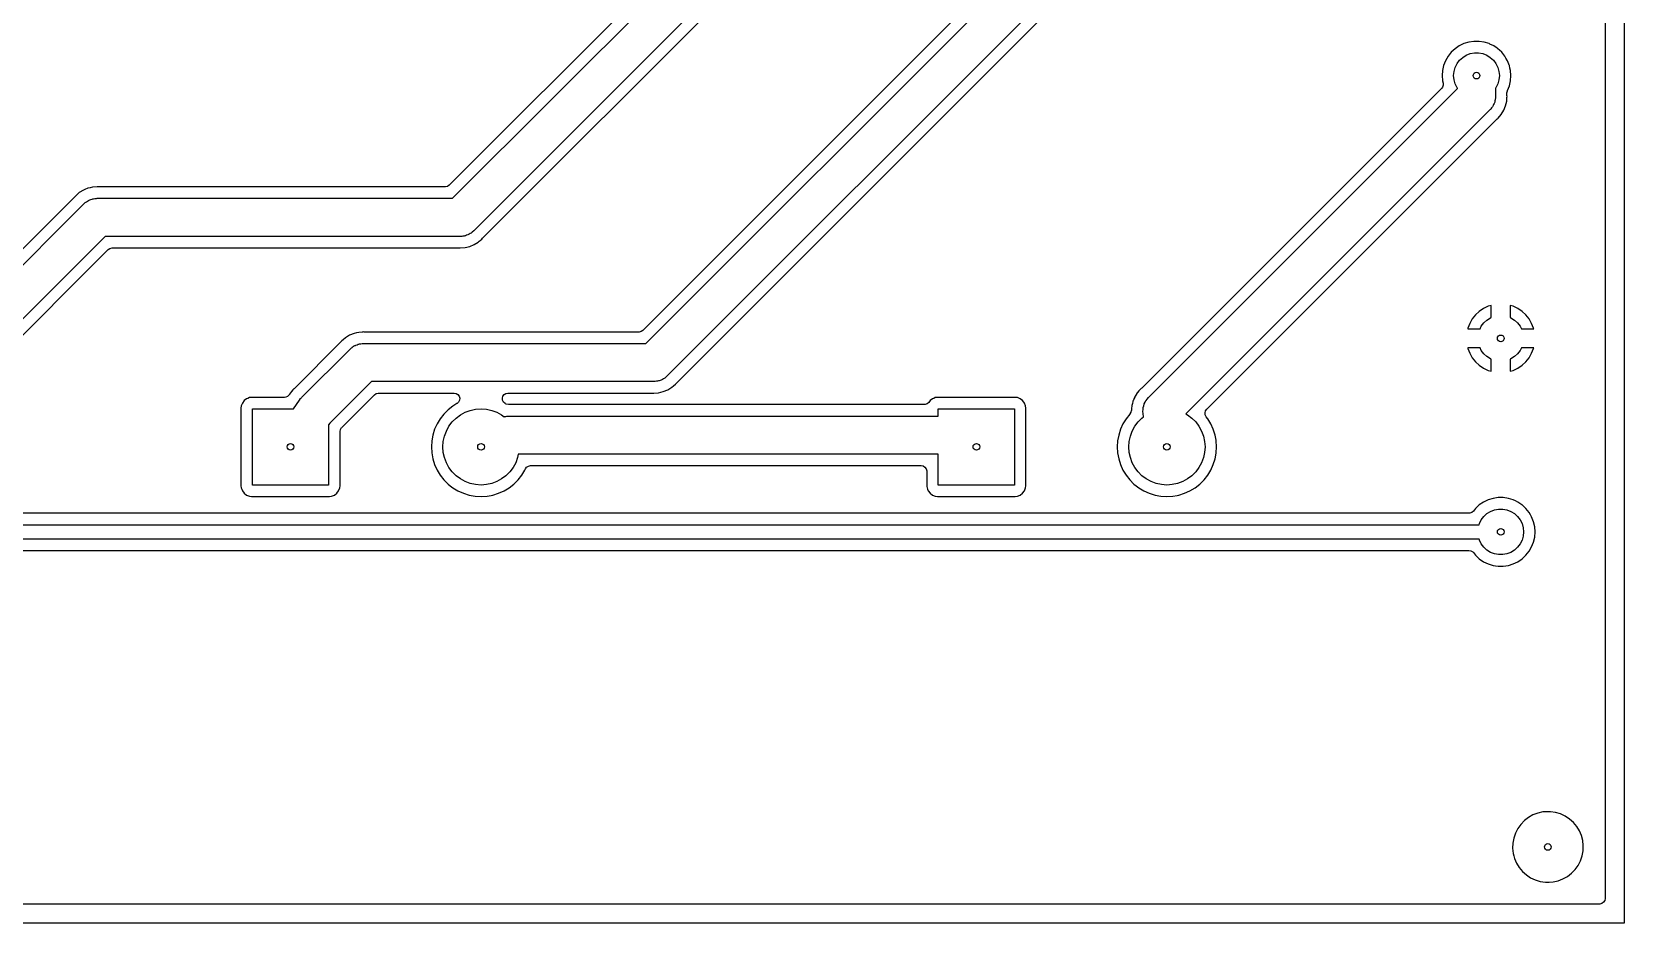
# Model space of a CAD drawing. Extents: x 0.79 to 9.84, y -6.5 to -0.79.
# Drawn here: x 6.552 to 9.843, y -6.496 to -4.654 of the extents above; entities that cross this region are included whole.
import ezdxf

# ---------------------------------------------------------------- set-up
doc = ezdxf.new("R2010")
doc.units = 0
doc.header["$MEASUREMENT"] = 0
doc.layers.add('BLACK', color=7, linetype='CONTINUOUS')

msp = doc.modelspace()

# ---------------------------------------------------------------- linework, layer by layer
at = {"layer": 'BLACK', "linetype": 'CONTINUOUS'}
for p, q in [((9.8425, -0.7874), (9.8425, -6.4961)), ((9.8031, -0.8385), (9.8031, -6.4449)), ((8.1446, -4.2411), (7.4147, -4.9709)), ((8.8446, -4.2411), (7.8147, -5.2709)), ((7.4211, -4.998), (8.1596, -4.2596)), ((7.8211, -5.298), (8.8596, -4.2596)), ((8.2152, -4.3152), (7.4652, -5.0652)), ((7.484, -5.0799), (8.2337, -4.3302)), ((8.9152, -4.3152), (7.8652, -5.3652)), ((7.884, -5.3799), (8.9337, -4.3302)), ((9.4787, -4.7044), (9.4734, -4.7136)), ((9.4853, -4.6961), (9.4787, -4.7044)), ((9.4931, -4.6889), (9.4853, -4.6961)), ((9.5019, -4.6829), (9.4931, -4.6889)), ((9.4931, -4.6889), (9.4931, -4.6889)), ((9.5114, -4.6783), (9.5019, -4.6829)), ((9.5019, -4.6829), (9.5019, -4.6829)), ((9.5089, -4.7068), (9.5163, -4.7022)), ((9.5216, -4.6752), (9.5114, -4.6783)), ((9.5114, -4.6783), (9.5114, -4.6783)), ((9.5163, -4.7022), (9.5245, -4.699)), ((9.5321, -4.6736), (9.5216, -4.6752)), ((9.5216, -4.6752), (9.5216, -4.6752)), ((9.5245, -4.699), (9.533, -4.6974)), ((9.5427, -4.6736), (9.5321, -4.6736)), ((9.5321, -4.6736), (9.5321, -4.6736)), ((9.533, -4.6974), (9.5418, -4.6974)), ((9.5418, -4.6974), (9.5503, -4.699)), ((9.5532, -4.6752), (9.5427, -4.6736)), ((9.5427, -4.6736), (9.5427, -4.6736)), ((9.5503, -4.699), (9.5585, -4.7022)), ((9.5634, -4.6783), (9.5532, -4.6752)), ((9.5532, -4.6752), (9.5532, -4.6752)), ((9.5585, -4.7022), (9.5659, -4.7068)), ((9.5651, -4.6792), (9.5634, -4.6783)), ((9.5634, -4.6783), (9.5634, -4.6783)), ((9.5634, -4.6783), (9.5634, -4.6783)), ((9.5634, -4.6783), (9.5634, -4.6783)), ((9.5729, -4.6829), (9.5651, -4.6792)), ((9.5802, -4.6879), (9.5729, -4.6829)), ((9.5817, -4.6889), (9.5802, -4.6879)), ((9.5851, -4.692), (9.5817, -4.6889)), ((9.5895, -4.6961), (9.5851, -4.692)), ((9.5961, -4.7044), (9.5895, -4.6961)), ((9.5983, -4.7081), (9.5961, -4.7044)), ((9.5961, -4.7044), (9.5961, -4.7044)), ((9.5961, -4.7044), (9.5961, -4.7044)), ((9.4671, -4.7339), (9.4663, -4.7445)), ((9.4695, -4.7235), (9.4671, -4.7339)), ((9.4734, -4.7136), (9.4695, -4.7235)), ((9.4734, -4.7136), (9.4734, -4.7136)), ((9.4902, -4.7445), (9.491, -4.7358)), ((9.491, -4.7358), (9.4933, -4.7274)), ((9.4933, -4.7274), (9.4972, -4.7196)), ((9.4972, -4.7196), (9.5025, -4.7127)), ((9.5025, -4.7127), (9.5089, -4.7068)), ((9.5659, -4.7068), (9.5723, -4.7127)), ((9.5723, -4.7127), (9.5776, -4.7196)), ((9.5776, -4.7196), (9.5815, -4.7274)), ((9.5815, -4.7274), (9.5838, -4.7358)), ((9.5838, -4.7358), (9.5846, -4.7445)), ((9.6014, -4.7136), (9.5983, -4.7081)), ((9.6042, -4.7206), (9.6014, -4.7136)), ((9.6014, -4.7136), (9.6014, -4.7136)), ((9.605, -4.7226), (9.6042, -4.7206)), ((9.6053, -4.7235), (9.605, -4.7226)), ((9.6065, -4.7287), (9.6053, -4.7235)), ((9.6077, -4.7339), (9.6065, -4.7287)), ((9.6085, -4.7445), (9.6077, -4.7339)), ((9.465, -4.7707), (8.8455, -5.3902)), ((8.8596, -5.4096), (9.498, -4.7711)), ((9.4669, -4.7681), (9.465, -4.7707)), ((9.4663, -4.7445), (9.4671, -4.7551)), ((9.4683, -4.7641), (9.4669, -4.7681)), ((9.4671, -4.7551), (9.4682, -4.7597)), ((9.4682, -4.7597), (9.4683, -4.7641)), ((9.491, -4.7532), (9.4902, -4.7445)), ((9.4933, -4.7616), (9.491, -4.7532)), ((9.4972, -4.7694), (9.4933, -4.7616)), ((9.498, -4.7704), (9.4972, -4.7694)), ((9.498, -4.7711), (9.498, -4.7704)), ((9.5776, -4.7694), (9.5768, -4.7704)), ((9.5768, -4.7704), (9.5768, -4.7874)), ((9.5815, -4.7616), (9.5776, -4.7694)), ((9.5838, -4.7532), (9.5815, -4.7616)), ((9.5846, -4.7445), (9.5838, -4.7532)), ((9.6014, -4.7753), (9.6053, -4.7654)), ((9.6053, -4.7654), (9.6077, -4.7551)), ((9.6077, -4.7551), (9.6085, -4.7445)), ((9.574, -4.802), (9.5728, -4.8042)), ((9.5744, -4.8006), (9.574, -4.802)), ((9.575, -4.7992), (9.5744, -4.8006)), ((9.5755, -4.7967), (9.575, -4.7992)), ((9.5762, -4.7943), (9.5755, -4.7967)), ((9.5763, -4.7929), (9.5762, -4.7943)), ((9.5766, -4.7914), (9.5763, -4.7929)), ((9.5768, -4.7874), (9.5766, -4.7914)), ((9.5975, -4.8069), (9.5998, -4.7973)), ((9.5998, -4.7973), (9.5999, -4.7966)), ((9.5999, -4.7966), (9.6004, -4.7899)), ((9.6004, -4.7802), (9.6012, -4.7759)), ((9.6004, -4.7845), (9.6004, -4.7802)), ((9.6004, -4.7854), (9.6004, -4.7845)), ((9.6006, -4.7874), (9.6004, -4.7854)), ((9.6004, -4.7899), (9.6006, -4.7874)), ((9.6004, -4.7899), (9.6004, -4.7899)), ((9.6006, -4.7874), (9.6006, -4.7874)), ((9.6012, -4.7759), (9.6013, -4.7757)), ((9.6013, -4.7757), (9.6014, -4.7753)), ((9.6014, -4.7753), (9.6014, -4.7753)), ((9.5652, -4.8152), (8.9368, -5.4437)), ((9.1462, -5.2677), (9.5799, -4.834)), ((9.5662, -4.8141), (9.5652, -4.8152)), ((9.5673, -4.813), (9.5662, -4.8141)), ((9.5687, -4.811), (9.5673, -4.813)), ((9.5703, -4.8091), (9.5687, -4.811)), ((9.571, -4.8077), (9.5703, -4.8091)), ((9.5718, -4.8065), (9.571, -4.8077)), ((9.5728, -4.8042), (9.5718, -4.8065)), ((9.5799, -4.834), (9.5806, -4.8334)), ((9.5806, -4.8334), (9.5821, -4.8321)), ((9.5821, -4.8321), (9.5885, -4.8246)), ((9.5821, -4.8321), (9.5821, -4.8321)), ((9.5885, -4.8246), (9.5937, -4.8161)), ((9.5937, -4.8161), (9.5975, -4.8069)), ((6.6408, -4.9949), (6.2949, -5.3408)), ((6.6414, -4.9942), (6.6408, -4.9949)), ((6.6427, -4.9927), (6.6414, -4.9942)), ((6.6465, -4.9895), (6.6427, -4.9927)), ((6.6427, -4.9927), (6.6427, -4.9927)), ((6.6427, -4.9927), (6.6427, -4.9927)), ((6.6502, -4.9863), (6.6465, -4.9895)), ((6.6587, -4.9811), (6.6502, -4.9863)), ((6.6502, -4.9863), (6.6502, -4.9863)), ((6.66, -4.9805), (6.6587, -4.9811)), ((6.6614, -4.98), (6.66, -4.9805)), ((6.6679, -4.9773), (6.6614, -4.98)), ((6.6614, -4.98), (6.6614, -4.98)), ((6.6725, -4.9762), (6.6679, -4.9773)), ((6.6706, -5.0019), (6.6719, -5.0012)), ((6.6719, -5.0012), (6.6743, -5.0005)), ((6.6775, -4.975), (6.6725, -4.9762)), ((6.6743, -5.0005), (6.6766, -4.9996)), ((6.6766, -4.9996), (6.678, -4.9993)), ((6.6874, -4.9742), (6.6775, -4.975)), ((6.6775, -4.975), (6.6775, -4.975)), ((6.6775, -4.975), (6.6775, -4.975)), ((6.6775, -4.975), (6.6775, -4.975)), ((6.678, -4.9993), (6.6795, -4.9988)), ((6.6795, -4.9988), (6.682, -4.9986)), ((6.682, -4.9986), (6.6844, -4.9981)), ((6.6844, -4.9981), (6.6859, -4.9982)), ((6.6859, -4.9982), (6.6874, -4.998)), ((6.689, -4.9743), (6.6874, -4.9742)), ((6.6874, -4.9742), (6.6874, -4.9742)), ((6.6874, -4.998), (7.4211, -4.998)), ((6.6894, -4.9744), (6.689, -4.9743)), ((6.6903, -4.9744), (6.6894, -4.9744)), ((7.4064, -4.9744), (6.6903, -4.9744)), ((7.407, -4.9744), (7.4064, -4.9744)), ((7.4112, -4.9734), (7.407, -4.9744)), ((7.4147, -4.9709), (7.4112, -4.9734)), ((6.3096, -5.3596), (6.6596, -5.0096)), ((6.6596, -5.0096), (6.6625, -5.0069)), ((6.6625, -5.0069), (6.6638, -5.0061)), ((6.6638, -5.0061), (6.6649, -5.0051)), ((6.6649, -5.0051), (6.6671, -5.0039)), ((6.6671, -5.0039), (6.6692, -5.0025)), ((6.6692, -5.0025), (6.6706, -5.0019)), ((7.4652, -5.0652), (7.4623, -5.0679)), ((6.7037, -5.0768), (6.3821, -5.3984)), ((7.4374, -5.0768), (6.7037, -5.0768)), ((7.4389, -5.0766), (7.4374, -5.0768)), ((7.4374, -5.1006), (7.4473, -5.0998)), ((7.4404, -5.0767), (7.4389, -5.0766)), ((7.4428, -5.0762), (7.4404, -5.0767)), ((7.4453, -5.076), (7.4428, -5.0762)), ((7.4468, -5.0755), (7.4453, -5.076)), ((7.4482, -5.0753), (7.4468, -5.0755)), ((7.4473, -5.0998), (7.4569, -5.0975)), ((7.4473, -5.0998), (7.4473, -5.0998)), ((7.4473, -5.0998), (7.4473, -5.0998)), ((7.4505, -5.0743), (7.4482, -5.0753)), ((7.4529, -5.0736), (7.4505, -5.0743)), ((7.4542, -5.0729), (7.4529, -5.0736)), ((7.4556, -5.0723), (7.4542, -5.0729)), ((7.4577, -5.0709), (7.4556, -5.0723)), ((7.4569, -5.0975), (7.4661, -5.0937)), ((7.4599, -5.0697), (7.4577, -5.0709)), ((7.461, -5.0687), (7.4599, -5.0697)), ((7.4623, -5.0679), (7.461, -5.0687)), ((7.4661, -5.0937), (7.4746, -5.0885)), ((7.4746, -5.0885), (7.4764, -5.0869)), ((7.4764, -5.0869), (7.4787, -5.085)), ((7.4764, -5.0869), (7.4764, -5.0869)), ((7.4787, -5.085), (7.4821, -5.0821)), ((7.4821, -5.0821), (7.4834, -5.0806)), ((7.4834, -5.0806), (7.484, -5.0799)), ((6.4117, -5.4022), (6.7101, -5.1039)), ((6.7101, -5.1039), (6.7136, -5.1014)), ((6.7136, -5.1014), (6.7178, -5.1004)), ((6.7178, -5.1004), (6.7184, -5.1004)), ((6.7184, -5.1004), (7.4345, -5.1004)), ((7.4345, -5.1004), (7.4354, -5.1004)), ((7.4354, -5.1004), (7.4374, -5.1006)), ((7.4374, -5.1006), (7.4374, -5.1006)), ((7.4374, -5.1006), (7.4374, -5.1006)), ((9.5519, -5.2259), (9.5431, -5.2318)), ((9.5614, -5.2212), (9.5519, -5.2259)), ((9.5519, -5.2259), (9.5519, -5.2259)), ((9.5677, -5.2193), (9.5614, -5.2212)), ((9.5614, -5.2212), (9.5614, -5.2212)), ((9.5677, -5.2446), (9.5677, -5.2193)), ((9.6134, -5.2212), (9.6071, -5.2193)), ((9.6071, -5.2193), (9.6071, -5.2446)), ((9.6229, -5.2259), (9.6134, -5.2212)), ((9.6317, -5.2318), (9.6229, -5.2259)), ((9.6229, -5.2259), (9.6229, -5.2259)), ((9.5234, -5.2566), (9.5195, -5.2665)), ((9.5287, -5.2474), (9.5234, -5.2566)), ((9.5234, -5.2566), (9.5234, -5.2566)), ((9.5353, -5.2391), (9.5287, -5.2474)), ((9.5287, -5.2474), (9.5287, -5.2474)), ((9.5431, -5.2318), (9.5353, -5.2391)), ((9.5353, -5.2391), (9.5353, -5.2391)), ((9.5431, -5.2318), (9.5431, -5.2318)), ((9.5447, -5.2677), (9.5472, -5.2625)), ((9.5472, -5.2625), (9.5525, -5.2556)), ((9.5525, -5.2556), (9.5589, -5.2497)), ((9.5589, -5.2497), (9.5663, -5.2451)), ((9.5663, -5.2451), (9.5677, -5.2446)), ((9.6071, -5.2446), (9.6085, -5.2451)), ((9.6085, -5.2451), (9.6159, -5.2497)), ((9.6159, -5.2497), (9.6223, -5.2556)), ((9.6223, -5.2556), (9.6276, -5.2625)), ((9.6276, -5.2625), (9.6302, -5.2677)), ((9.6395, -5.2391), (9.6317, -5.2318)), ((9.6461, -5.2474), (9.6395, -5.2391)), ((9.6395, -5.2391), (9.6395, -5.2391)), ((9.6514, -5.2566), (9.6461, -5.2474)), ((9.6461, -5.2474), (9.6461, -5.2474)), ((9.6553, -5.2665), (9.6514, -5.2566)), ((9.6514, -5.2566), (9.6514, -5.2566)), ((7.1908, -5.2949), (7.0941, -5.3915)), ((7.1914, -5.2942), (7.1908, -5.2949)), ((7.1927, -5.2927), (7.1914, -5.2942)), ((7.1955, -5.2903), (7.1927, -5.2927)), ((7.1927, -5.2927), (7.1927, -5.2927)), ((7.1927, -5.2927), (7.1927, -5.2927)), ((7.2002, -5.2863), (7.1955, -5.2903)), ((7.2087, -5.2811), (7.2002, -5.2863)), ((7.2002, -5.2863), (7.2002, -5.2863)), ((7.2179, -5.2773), (7.2087, -5.2811)), ((7.2087, -5.2811), (7.2087, -5.2811)), ((7.2227, -5.2761), (7.2179, -5.2773)), ((7.2275, -5.275), (7.2227, -5.2761)), ((7.2349, -5.2744), (7.2275, -5.275)), ((7.2275, -5.275), (7.2275, -5.275)), ((7.2275, -5.275), (7.2275, -5.275)), ((7.2275, -5.275), (7.2275, -5.275)), ((7.2362, -5.2743), (7.2349, -5.2744)), ((7.2349, -5.2744), (7.2349, -5.2744)), ((7.2374, -5.2742), (7.2362, -5.2743)), ((7.2394, -5.2744), (7.2374, -5.2742)), ((7.2374, -5.2742), (7.2374, -5.2742)), ((7.2403, -5.2744), (7.2394, -5.2744)), ((7.8064, -5.2744), (7.2403, -5.2744)), ((7.807, -5.2744), (7.8064, -5.2744)), ((7.8112, -5.2734), (7.807, -5.2744)), ((7.8147, -5.2709), (7.8112, -5.2734)), ((9.1068, -5.3071), (9.125, -5.2889)), ((9.125, -5.2889), (9.1462, -5.2677)), ((9.5195, -5.2665), (9.5192, -5.2677)), ((9.5192, -5.2677), (9.5447, -5.2677)), ((9.5192, -5.2677), (9.5192, -5.2677)), ((9.5195, -5.2665), (9.5195, -5.2665)), ((9.6302, -5.2677), (9.6556, -5.2677)), ((9.6556, -5.2677), (9.6553, -5.2665)), ((9.6553, -5.2665), (9.6553, -5.2665)), ((9.6556, -5.2677), (9.6556, -5.2677)), ((7.1096, -5.4096), (7.2096, -5.3096)), ((7.2096, -5.3096), (7.2125, -5.3069)), ((7.2125, -5.3069), (7.2138, -5.3061)), ((7.2138, -5.3061), (7.2149, -5.3051)), ((7.2149, -5.3051), (7.2171, -5.3039)), ((7.2171, -5.3039), (7.2192, -5.3025)), ((7.2192, -5.3025), (7.2206, -5.3019)), ((7.2206, -5.3019), (7.2219, -5.3012)), ((7.2219, -5.3012), (7.2243, -5.3005)), ((7.2243, -5.3005), (7.2266, -5.2996)), ((7.2266, -5.2996), (7.228, -5.2993)), ((7.228, -5.2993), (7.2295, -5.2988)), ((7.2295, -5.2988), (7.232, -5.2986)), ((7.232, -5.2986), (7.2344, -5.2981)), ((7.2344, -5.2981), (7.2359, -5.2982)), ((7.2359, -5.2982), (7.2374, -5.298)), ((7.2374, -5.298), (7.8211, -5.298)), ((8.9799, -5.434), (9.1068, -5.3071)), ((9.5447, -5.3071), (9.5192, -5.3071)), ((9.5192, -5.3071), (9.5195, -5.3083)), ((9.5195, -5.3083), (9.5195, -5.3083)), ((9.5195, -5.3083), (9.5234, -5.3182)), ((9.5234, -5.3182), (9.5234, -5.3182)), ((9.5234, -5.3182), (9.5287, -5.3274)), ((9.5287, -5.3274), (9.5287, -5.3274)), ((9.5287, -5.3274), (9.5353, -5.3357)), ((9.5472, -5.3123), (9.5447, -5.3071)), ((9.5525, -5.3192), (9.5472, -5.3123)), ((9.5589, -5.3251), (9.5525, -5.3192)), ((9.5663, -5.3297), (9.5589, -5.3251)), ((9.5677, -5.3302), (9.5663, -5.3297)), ((9.5677, -5.3555), (9.5677, -5.3302)), ((9.6085, -5.3297), (9.6071, -5.3302)), ((9.6071, -5.3302), (9.6071, -5.3555)), ((9.6159, -5.3251), (9.6085, -5.3297)), ((9.6223, -5.3192), (9.6159, -5.3251)), ((9.6276, -5.3123), (9.6223, -5.3192)), ((9.6302, -5.3071), (9.6276, -5.3123)), ((9.6556, -5.3071), (9.6302, -5.3071)), ((9.6395, -5.3357), (9.6461, -5.3274)), ((9.6461, -5.3274), (9.6514, -5.3182)), ((9.6461, -5.3274), (9.6461, -5.3274)), ((9.6514, -5.3182), (9.6553, -5.3083)), ((9.6514, -5.3182), (9.6514, -5.3182)), ((9.6553, -5.3083), (9.6556, -5.3071)), ((9.6553, -5.3083), (9.6553, -5.3083)), ((9.5353, -5.3357), (9.5353, -5.3357)), ((9.5353, -5.3357), (9.5431, -5.343)), ((9.5431, -5.343), (9.5431, -5.343)), ((9.5431, -5.343), (9.5519, -5.3489)), ((9.5519, -5.3489), (9.5519, -5.3489)), ((9.5519, -5.3489), (9.5614, -5.3536)), ((9.5614, -5.3536), (9.5677, -5.3555)), ((9.6071, -5.3555), (9.6134, -5.3536)), ((9.6134, -5.3536), (9.6229, -5.3489)), ((9.6229, -5.3489), (9.6317, -5.343)), ((9.6229, -5.3489), (9.6229, -5.3489)), ((9.6317, -5.343), (9.6395, -5.3357)), ((9.6395, -5.3357), (9.6395, -5.3357)), ((7.0914, -5.394), (7.089, -5.397)), ((7.0937, -5.3919), (7.0914, -5.394)), ((7.0914, -5.394), (7.0914, -5.394)), ((7.0941, -5.3915), (7.0937, -5.3919)), ((7.2537, -5.3768), (7.1678, -5.4626)), ((7.8374, -5.3768), (7.2537, -5.3768)), ((7.8389, -5.3766), (7.8374, -5.3768)), ((7.8404, -5.3767), (7.8389, -5.3766)), ((7.8428, -5.3762), (7.8404, -5.3767)), ((7.8453, -5.376), (7.8428, -5.3762)), ((7.8468, -5.3755), (7.8453, -5.376)), ((7.8482, -5.3753), (7.8468, -5.3755)), ((7.8505, -5.3743), (7.8482, -5.3753)), ((7.8529, -5.3736), (7.8505, -5.3743)), ((7.8542, -5.3729), (7.8529, -5.3736)), ((7.8556, -5.3723), (7.8542, -5.3729)), ((7.8577, -5.3709), (7.8556, -5.3723)), ((7.8569, -5.3975), (7.8661, -5.3937)), ((7.8599, -5.3697), (7.8577, -5.3709)), ((7.861, -5.3687), (7.8599, -5.3697)), ((7.8623, -5.3679), (7.861, -5.3687)), ((7.8652, -5.3652), (7.8623, -5.3679)), ((7.8661, -5.3937), (7.8746, -5.3885)), ((7.8746, -5.3885), (7.8781, -5.3855)), ((7.8781, -5.3855), (7.8821, -5.3821)), ((7.8821, -5.3821), (7.8834, -5.3806)), ((7.8834, -5.3806), (7.884, -5.3799)), ((8.8398, -5.3961), (8.837, -5.3992)), ((8.84, -5.3959), (8.8398, -5.3961)), ((8.8411, -5.3946), (8.84, -5.3959)), ((8.8413, -5.3944), (8.8411, -5.3946)), ((8.8418, -5.3939), (8.8413, -5.3944)), ((8.8436, -5.3918), (8.8418, -5.3939)), ((8.8446, -5.391), (8.8436, -5.3918)), ((8.8455, -5.3902), (8.8446, -5.391)), ((6.9848, -5.4269), (6.9842, -5.4315)), ((6.9872, -5.4211), (6.9848, -5.4269)), ((6.9848, -5.4269), (6.9848, -5.4269)), ((6.991, -5.4162), (6.9872, -5.4211)), ((6.9872, -5.4211), (6.9872, -5.4211)), ((6.996, -5.4124), (6.991, -5.4162)), ((6.991, -5.4162), (6.991, -5.4162)), ((6.9985, -5.4114), (6.996, -5.4124)), ((6.996, -5.4124), (6.996, -5.4124)), ((6.996, -5.4124), (6.996, -5.4124)), ((7.0017, -5.41), (6.9985, -5.4114)), ((7.0063, -5.4094), (7.0017, -5.41)), ((7.074, -5.4094), (7.0063, -5.4094)), ((7.0767, -5.4091), (7.074, -5.4094)), ((7.0807, -5.4074), (7.0767, -5.4091)), ((7.0837, -5.4043), (7.0807, -5.4074)), ((7.0843, -5.4034), (7.0837, -5.4043)), ((7.0846, -5.4029), (7.0843, -5.4034)), ((7.0863, -5.4002), (7.0846, -5.4029)), ((7.0888, -5.3973), (7.0863, -5.4002)), ((7.0863, -5.4002), (7.0863, -5.4002)), ((7.089, -5.397), (7.0888, -5.3973)), ((7.0927, -5.4331), (7.1049, -5.4152)), ((7.1049, -5.4152), (7.1073, -5.412)), ((7.1073, -5.412), (7.1085, -5.4109)), ((7.1085, -5.4109), (7.1096, -5.4096)), ((7.1924, -5.4715), (7.2601, -5.4039)), ((7.2601, -5.4039), (7.2636, -5.4014)), ((7.2636, -5.4014), (7.2678, -5.4004)), ((7.2678, -5.4004), (7.2684, -5.4004)), ((7.2684, -5.4004), (7.4245, -5.4004)), ((7.422, -5.4274), (7.4123, -5.435)), ((7.4306, -5.4223), (7.422, -5.4274)), ((7.422, -5.4274), (7.422, -5.4274)), ((7.4245, -5.4004), (7.4287, -5.4012)), ((7.4287, -5.4012), (7.4324, -5.4035)), ((7.4307, -5.4222), (7.4306, -5.4223)), ((7.4339, -5.4193), (7.4307, -5.4222)), ((7.4324, -5.4035), (7.435, -5.4069)), ((7.4358, -5.4154), (7.4339, -5.4193)), ((7.435, -5.4069), (7.4362, -5.4111)), ((7.4362, -5.4111), (7.4358, -5.4154)), ((7.5244, -5.4112), (7.5256, -5.4071)), ((7.5249, -5.4155), (7.5244, -5.4112)), ((7.5269, -5.4194), (7.5249, -5.4155)), ((7.5256, -5.4071), (7.5281, -5.4036)), ((7.5301, -5.4223), (7.5269, -5.4194)), ((7.5281, -5.4036), (7.5318, -5.4013)), ((7.5308, -5.4227), (7.5301, -5.4223)), ((7.5326, -5.4236), (7.5308, -5.4227)), ((7.5318, -5.4013), (7.536, -5.4004)), ((7.5369, -5.4244), (7.5326, -5.4236)), ((7.536, -5.4004), (7.5362, -5.4004)), ((7.5362, -5.4004), (7.8345, -5.4004)), ((7.537, -5.4244), (7.5369, -5.4244)), ((7.5371, -5.4244), (7.537, -5.4244)), ((7.5416, -5.4243), (7.5371, -5.4244)), ((7.542, -5.4244), (7.5416, -5.4243)), ((7.5428, -5.4244), (7.542, -5.4244)), ((8.3963, -5.4244), (7.5428, -5.4244)), ((7.8345, -5.4004), (7.8354, -5.4004)), ((7.8354, -5.4004), (7.8374, -5.4006)), ((7.8374, -5.4006), (7.8473, -5.3998)), ((7.8374, -5.4006), (7.8374, -5.4006)), ((7.8374, -5.4006), (7.8374, -5.4006)), ((7.8473, -5.3998), (7.8569, -5.3975)), ((7.8473, -5.3998), (7.8473, -5.3998)), ((7.8473, -5.3998), (7.8473, -5.3998)), ((8.3983, -5.4242), (8.3963, -5.4244)), ((8.4024, -5.4227), (8.3983, -5.4242)), ((8.4056, -5.4198), (8.4024, -5.4227)), ((8.4083, -5.4162), (8.4056, -5.4198)), ((8.4133, -5.4124), (8.4083, -5.4162)), ((8.4083, -5.4162), (8.4083, -5.4162)), ((8.4158, -5.4114), (8.4133, -5.4124)), ((8.4133, -5.4124), (8.4133, -5.4124)), ((8.4133, -5.4124), (8.4133, -5.4124)), ((8.419, -5.41), (8.4158, -5.4114)), ((8.4236, -5.4094), (8.419, -5.41)), ((8.5842, -5.4094), (8.4236, -5.4094)), ((8.5888, -5.41), (8.5842, -5.4094)), ((8.5946, -5.4124), (8.5888, -5.41)), ((8.5888, -5.41), (8.5888, -5.41)), ((8.5995, -5.4162), (8.5946, -5.4124)), ((8.5946, -5.4124), (8.5946, -5.4124)), ((8.602, -5.4194), (8.5995, -5.4162)), ((8.5995, -5.4162), (8.5995, -5.4162)), ((8.6033, -5.4211), (8.602, -5.4194)), ((8.6057, -5.4269), (8.6033, -5.4211)), ((8.6063, -5.4315), (8.6057, -5.4269)), ((8.825, -5.4275), (8.8246, -5.4317)), ((8.8251, -5.4267), (8.825, -5.4271)), ((8.825, -5.4271), (8.825, -5.4271)), ((8.825, -5.4271), (8.825, -5.4275)), ((8.8252, -5.4262), (8.8251, -5.4267)), ((8.8251, -5.4267), (8.8251, -5.4267)), ((8.8263, -5.4222), (8.8252, -5.4262)), ((8.8273, -5.4179), (8.8263, -5.4219)), ((8.8263, -5.4219), (8.8263, -5.4222)), ((8.8274, -5.4174), (8.8273, -5.4179)), ((8.8275, -5.4171), (8.8274, -5.4174)), ((8.8274, -5.4174), (8.8274, -5.4174)), ((8.8277, -5.4166), (8.8275, -5.4171)), ((8.8275, -5.4171), (8.8275, -5.4171)), ((8.8294, -5.4128), (8.8277, -5.4166)), ((8.8295, -5.4126), (8.8294, -5.4128)), ((8.8311, -5.4087), (8.8295, -5.4126)), ((8.8313, -5.4083), (8.8311, -5.4087)), ((8.8315, -5.408), (8.8313, -5.4083)), ((8.8313, -5.4083), (8.8313, -5.4083)), ((8.8317, -5.4076), (8.8315, -5.408)), ((8.8315, -5.408), (8.8315, -5.408)), ((8.8339, -5.404), (8.8317, -5.4076)), ((8.8341, -5.4038), (8.8339, -5.404)), ((8.8363, -5.4002), (8.8341, -5.4038)), ((8.8365, -5.3999), (8.8363, -5.4002)), ((8.8367, -5.3996), (8.8365, -5.3999)), ((8.8365, -5.3999), (8.8365, -5.3999)), ((8.8368, -5.3996), (8.8367, -5.3996)), ((8.837, -5.3992), (8.8368, -5.3996)), ((8.8486, -5.4305), (8.8497, -5.4268)), ((8.8497, -5.4268), (8.8507, -5.4232)), ((8.8507, -5.4232), (8.8508, -5.423)), ((8.8508, -5.4228), (8.8526, -5.4194)), ((8.8508, -5.423), (8.8508, -5.4228)), ((8.8526, -5.4194), (8.8543, -5.4161)), ((8.8543, -5.4161), (8.8544, -5.4159)), ((8.8544, -5.4159), (8.8545, -5.4157)), ((8.8545, -5.4157), (8.8569, -5.4128)), ((8.8569, -5.4128), (8.8593, -5.4098)), ((8.8593, -5.4098), (8.8594, -5.4097)), ((8.8594, -5.4097), (8.8596, -5.4096)), ((6.9842, -5.4315), (6.9842, -5.5921)), ((7.0079, -5.5906), (7.0079, -5.4331)), ((7.0079, -5.4331), (7.0927, -5.4331)), ((7.3959, -5.4535), (7.3895, -5.4641)), ((7.4035, -5.4438), (7.3959, -5.4535)), ((7.3959, -5.4535), (7.3959, -5.4535)), ((7.4123, -5.435), (7.4035, -5.4438)), ((7.4035, -5.4438), (7.4035, -5.4438)), ((7.4123, -5.435), (7.4123, -5.435)), ((7.4141, -5.4692), (7.4208, -5.4602)), ((7.4208, -5.4602), (7.4288, -5.4523)), ((7.4288, -5.4523), (7.4377, -5.4456)), ((7.4377, -5.4456), (7.4476, -5.4402)), ((7.4476, -5.4402), (7.4581, -5.4363)), ((7.4581, -5.4363), (7.4691, -5.4339)), ((7.4691, -5.4339), (7.4803, -5.4331)), ((7.4803, -5.4331), (7.4915, -5.4339)), ((7.4915, -5.4339), (7.5025, -5.4363)), ((7.5025, -5.4363), (7.513, -5.4402)), ((7.513, -5.4402), (7.5229, -5.4456)), ((7.5229, -5.4456), (7.5279, -5.4493)), ((7.5279, -5.4493), (7.5295, -5.4488)), ((7.5295, -5.4488), (7.5315, -5.4486)), ((7.5315, -5.4486), (7.5335, -5.4482)), ((7.5335, -5.4482), (7.5354, -5.4482)), ((7.5354, -5.4482), (7.5374, -5.448)), ((7.5374, -5.448), (8.4252, -5.448)), ((8.4252, -5.448), (8.4252, -5.4331)), ((8.4252, -5.4331), (8.5827, -5.4331)), ((8.5827, -5.4331), (8.5827, -5.5906)), ((8.6063, -5.5118), (8.6063, -5.4315)), ((8.8132, -5.4535), (8.8068, -5.4641)), ((8.8209, -5.4438), (8.8132, -5.4535)), ((8.8132, -5.4535), (8.8132, -5.4535)), ((8.821, -5.4437), (8.8209, -5.4438)), ((8.8209, -5.4438), (8.8209, -5.4438)), ((8.8211, -5.4435), (8.821, -5.4436)), ((8.821, -5.4436), (8.821, -5.4437)), ((8.8233, -5.44), (8.8211, -5.4435)), ((8.8211, -5.4435), (8.8211, -5.4435)), ((8.8241, -5.4366), (8.8233, -5.44)), ((8.8242, -5.4366), (8.8241, -5.4366)), ((8.8246, -5.4319), (8.8242, -5.4366)), ((8.8246, -5.4317), (8.8246, -5.4319)), ((8.8314, -5.4692), (8.8381, -5.4602)), ((8.8381, -5.4602), (8.8461, -5.4523)), ((8.8461, -5.4523), (8.8494, -5.4498)), ((8.848, -5.4384), (8.8483, -5.4346)), ((8.8481, -5.4386), (8.848, -5.4384)), ((8.8481, -5.4388), (8.8481, -5.4386)), ((8.8484, -5.4428), (8.8481, -5.4388)), ((8.8483, -5.4346), (8.8486, -5.4308)), ((8.8494, -5.4498), (8.8484, -5.4428)), ((8.8486, -5.4307), (8.8486, -5.4305)), ((8.8486, -5.4308), (8.8486, -5.4307)), ((8.9368, -5.4437), (8.9402, -5.4456)), ((8.9402, -5.4456), (8.9492, -5.4523)), ((8.9492, -5.4523), (8.9571, -5.4602)), ((8.9571, -5.4602), (8.9639, -5.4692)), ((8.9765, -5.4415), (8.9776, -5.4373)), ((8.977, -5.4458), (8.9765, -5.4415)), ((8.979, -5.4496), (8.977, -5.4458)), ((8.9776, -5.4373), (8.9799, -5.434)), ((8.9818, -5.4532), (8.979, -5.4496)), ((8.9821, -5.4535), (8.9818, -5.4532)), ((8.9885, -5.4641), (8.9821, -5.4535)), ((7.1678, -5.4626), (7.1654, -5.4663)), ((7.1654, -5.4663), (7.1654, -5.5906)), ((7.189, -5.4798), (7.1898, -5.4755)), ((7.189, -5.5921), (7.189, -5.4798)), ((7.1898, -5.4755), (7.1921, -5.4719)), ((7.1921, -5.4719), (7.1924, -5.4715)), ((7.3807, -5.4873), (7.3785, -5.4994)), ((7.3844, -5.4754), (7.3807, -5.4873)), ((7.3807, -5.4873), (7.3807, -5.4873)), ((7.3895, -5.4641), (7.3844, -5.4754)), ((7.3844, -5.4754), (7.3844, -5.4754)), ((7.4024, -5.5006), (7.4048, -5.4896)), ((7.4048, -5.4896), (7.4087, -5.4791)), ((7.4087, -5.4791), (7.4141, -5.4692)), ((8.798, -5.4873), (8.7958, -5.4994)), ((8.8017, -5.4754), (8.798, -5.4873)), ((8.798, -5.4873), (8.798, -5.4873)), ((8.8068, -5.4641), (8.8017, -5.4754)), ((8.8017, -5.4754), (8.8017, -5.4754)), ((8.8197, -5.5006), (8.8221, -5.4896)), ((8.8221, -5.4896), (8.826, -5.4791)), ((8.826, -5.4791), (8.8314, -5.4692)), ((8.9639, -5.4692), (8.9693, -5.4791)), ((8.9693, -5.4791), (8.9732, -5.4896)), ((8.9732, -5.4896), (8.9756, -5.5006)), ((8.9935, -5.4754), (8.9885, -5.4641)), ((8.9972, -5.4873), (8.9935, -5.4754)), ((8.9992, -5.498), (8.9972, -5.4873)), ((8.9972, -5.4873), (8.9972, -5.4873)), ((8.9972, -5.4873), (8.9972, -5.4873)), ((7.3785, -5.4994), (7.3777, -5.5118)), ((7.3777, -5.5118), (7.3785, -5.5242)), ((7.3785, -5.5242), (7.3807, -5.5364)), ((7.4016, -5.5118), (7.4024, -5.5006)), ((7.4024, -5.523), (7.4016, -5.5118)), ((7.4048, -5.534), (7.4024, -5.523)), ((7.5574, -5.5268), (7.5559, -5.534)), ((8.4252, -5.5268), (7.5574, -5.5268)), ((8.4252, -5.5906), (8.4252, -5.5268)), ((8.6063, -5.5921), (8.6063, -5.5118)), ((8.7958, -5.4994), (8.7951, -5.5118)), ((8.7951, -5.5118), (8.7958, -5.5242)), ((8.7958, -5.5242), (8.798, -5.5364)), ((8.8189, -5.5118), (8.8197, -5.5006)), ((8.8197, -5.523), (8.8189, -5.5118)), ((8.8221, -5.534), (8.8197, -5.523)), ((8.9756, -5.523), (8.9732, -5.534)), ((8.9756, -5.5006), (8.9764, -5.5118)), ((8.9764, -5.5118), (8.9756, -5.523)), ((8.9979, -5.5328), (8.9995, -5.5242)), ((8.9995, -5.4994), (8.9992, -5.498)), ((9.0002, -5.5118), (8.9995, -5.4994)), ((8.9995, -5.5242), (9.0002, -5.5118)), ((8.9995, -5.5242), (8.9995, -5.5242)), ((8.9995, -5.5242), (8.9995, -5.5242)), ((7.3807, -5.5364), (7.3807, -5.5364)), ((7.3807, -5.5364), (7.3844, -5.5482)), ((7.3844, -5.5482), (7.3844, -5.5482)), ((7.3844, -5.5482), (7.3895, -5.5595)), ((7.3895, -5.5595), (7.3959, -5.5701)), ((7.4087, -5.5445), (7.4048, -5.534)), ((7.4141, -5.5544), (7.4087, -5.5445)), ((7.4208, -5.5634), (7.4141, -5.5544)), ((7.5466, -5.5544), (7.5398, -5.5634)), ((7.5519, -5.5445), (7.5466, -5.5544)), ((7.5559, -5.534), (7.5519, -5.5445)), ((7.5647, -5.5701), (7.5711, -5.5595)), ((7.5711, -5.5595), (7.5721, -5.5574)), ((7.5721, -5.5574), (7.5746, -5.5538)), ((7.5746, -5.5538), (7.5781, -5.5514)), ((7.5781, -5.5514), (7.5824, -5.5504)), ((7.5824, -5.5504), (7.5828, -5.5504)), ((7.5828, -5.5504), (8.3898, -5.5504)), ((8.3898, -5.5504), (8.394, -5.5512)), ((8.394, -5.5512), (8.3977, -5.5535)), ((8.3977, -5.5535), (8.4003, -5.5569)), ((8.4003, -5.5569), (8.4015, -5.5611)), ((8.798, -5.5364), (8.798, -5.5364)), ((8.798, -5.5364), (8.8017, -5.5482)), ((8.8017, -5.5482), (8.8017, -5.5482)), ((8.8017, -5.5482), (8.8068, -5.5595)), ((8.8068, -5.5595), (8.8132, -5.5701)), ((8.826, -5.5445), (8.8221, -5.534)), ((8.8314, -5.5544), (8.826, -5.5445)), ((8.8381, -5.5634), (8.8314, -5.5544)), ((8.9639, -5.5544), (8.9571, -5.5634)), ((8.9693, -5.5445), (8.9639, -5.5544)), ((8.9732, -5.534), (8.9693, -5.5445)), ((8.9821, -5.5701), (8.9885, -5.5595)), ((8.9885, -5.5595), (8.9935, -5.5482)), ((8.9935, -5.5482), (8.9972, -5.5364)), ((8.9972, -5.5364), (8.9979, -5.5328)), ((6.9842, -5.5921), (6.9848, -5.5967)), ((7.1654, -5.5906), (7.0079, -5.5906)), ((7.1884, -5.5967), (7.189, -5.5921)), ((7.3959, -5.5701), (7.3959, -5.5701)), ((7.3959, -5.5701), (7.4035, -5.5798)), ((7.4035, -5.5798), (7.4123, -5.5886)), ((7.4123, -5.5886), (7.4168, -5.5921)), ((7.4168, -5.5921), (7.422, -5.5962)), ((7.4288, -5.5713), (7.4208, -5.5634)), ((7.4377, -5.5781), (7.4288, -5.5713)), ((7.4476, -5.5834), (7.4377, -5.5781)), ((7.4581, -5.5874), (7.4476, -5.5834)), ((7.4691, -5.5897), (7.4581, -5.5874)), ((7.4803, -5.5906), (7.4691, -5.5897)), ((7.4915, -5.5897), (7.4803, -5.5906)), ((7.5025, -5.5874), (7.4915, -5.5897)), ((7.513, -5.5834), (7.5025, -5.5874)), ((7.5229, -5.5781), (7.513, -5.5834)), ((7.5319, -5.5713), (7.5229, -5.5781)), ((7.5398, -5.5634), (7.5319, -5.5713)), ((7.5386, -5.5962), (7.5483, -5.5886)), ((7.5483, -5.5886), (7.5571, -5.5798)), ((7.5571, -5.5798), (7.5647, -5.5701)), ((8.4015, -5.5611), (8.4016, -5.5622)), ((8.4016, -5.5622), (8.4016, -5.5921)), ((8.4016, -5.5921), (8.4017, -5.5935)), ((8.4017, -5.5935), (8.4022, -5.5967)), ((8.5827, -5.5906), (8.4252, -5.5906)), ((8.6057, -5.5967), (8.6063, -5.5921)), ((8.8132, -5.5701), (8.8132, -5.5701)), ((8.8132, -5.5701), (8.8209, -5.5798)), ((8.8209, -5.5798), (8.8296, -5.5886)), ((8.8296, -5.5886), (8.8341, -5.5921)), ((8.8341, -5.5921), (8.8394, -5.5962)), ((8.8461, -5.5713), (8.8381, -5.5634)), ((8.8551, -5.5781), (8.8461, -5.5713)), ((8.8649, -5.5834), (8.8551, -5.5781)), ((8.8755, -5.5874), (8.8649, -5.5834)), ((8.8864, -5.5897), (8.8755, -5.5874)), ((8.8976, -5.5906), (8.8864, -5.5897)), ((8.9088, -5.5897), (8.8976, -5.5906)), ((8.9198, -5.5874), (8.9088, -5.5897)), ((8.9303, -5.5834), (8.9198, -5.5874)), ((8.9402, -5.5781), (8.9303, -5.5834)), ((8.9492, -5.5713), (8.9402, -5.5781)), ((8.9571, -5.5634), (8.9492, -5.5713)), ((8.9559, -5.5962), (8.9657, -5.5886)), ((8.9657, -5.5886), (8.9744, -5.5798)), ((8.9744, -5.5798), (8.9821, -5.5701)), ((6.9848, -5.5967), (6.9858, -5.5991)), ((6.9858, -5.5991), (6.9872, -5.6025)), ((6.9872, -5.6025), (6.9872, -5.6025)), ((6.9872, -5.6025), (6.9872, -5.6025)), ((6.9872, -5.6025), (6.991, -5.6074)), ((6.991, -5.6074), (6.991, -5.6074)), ((6.991, -5.6074), (6.996, -5.6112)), ((6.996, -5.6112), (6.996, -5.6112)), ((6.996, -5.6112), (6.996, -5.6112)), ((6.996, -5.6112), (7.0017, -5.6136)), ((7.0017, -5.6136), (7.0017, -5.6136)), ((7.0017, -5.6136), (7.0063, -5.6142)), ((7.0063, -5.6142), (7.1669, -5.6142)), ((7.1669, -5.6142), (7.1715, -5.6136)), ((7.1715, -5.6136), (7.1773, -5.6112)), ((7.1773, -5.6112), (7.1822, -5.6074)), ((7.1822, -5.6074), (7.186, -5.6025)), ((7.186, -5.6025), (7.1884, -5.5967)), ((7.422, -5.5962), (7.422, -5.5962)), ((7.422, -5.5962), (7.4324, -5.6025)), ((7.4324, -5.6025), (7.4326, -5.6026)), ((7.4326, -5.6026), (7.4439, -5.6077)), ((7.4439, -5.6077), (7.4558, -5.6114)), ((7.4558, -5.6114), (7.4558, -5.6114)), ((7.4558, -5.6114), (7.4558, -5.6114)), ((7.4558, -5.6114), (7.468, -5.6136)), ((7.468, -5.6136), (7.468, -5.6136)), ((7.468, -5.6136), (7.468, -5.6136)), ((7.468, -5.6136), (7.4803, -5.6144)), ((7.4803, -5.6144), (7.4927, -5.6136)), ((7.4927, -5.6136), (7.5013, -5.612)), ((7.4927, -5.6136), (7.4927, -5.6136)), ((7.4927, -5.6136), (7.4927, -5.6136)), ((7.5013, -5.612), (7.5049, -5.6114)), ((7.5049, -5.6114), (7.5167, -5.6077)), ((7.5167, -5.6077), (7.528, -5.6026)), ((7.528, -5.6026), (7.5386, -5.5962)), ((8.4022, -5.5967), (8.4032, -5.5991)), ((8.4032, -5.5991), (8.4045, -5.6025)), ((8.4045, -5.6025), (8.4045, -5.6025)), ((8.4045, -5.6025), (8.4045, -5.6025)), ((8.4045, -5.6025), (8.4083, -5.6074)), ((8.4083, -5.6074), (8.4083, -5.6074)), ((8.4083, -5.6074), (8.4133, -5.6112)), ((8.4133, -5.6112), (8.4133, -5.6112)), ((8.4133, -5.6112), (8.4133, -5.6112)), ((8.4133, -5.6112), (8.419, -5.6136)), ((8.419, -5.6136), (8.419, -5.6136)), ((8.419, -5.6136), (8.4236, -5.6142)), ((8.4236, -5.6142), (8.5842, -5.6142)), ((8.5842, -5.6142), (8.5888, -5.6136)), ((8.5888, -5.6136), (8.5946, -5.6112)), ((8.5946, -5.6112), (8.5995, -5.6074)), ((8.5995, -5.6074), (8.6033, -5.6025)), ((8.6033, -5.6025), (8.6057, -5.5967)), ((8.8394, -5.5962), (8.8394, -5.5962)), ((8.8394, -5.5962), (8.8497, -5.6025)), ((8.8497, -5.6025), (8.85, -5.6026)), ((8.85, -5.6026), (8.8613, -5.6077)), ((8.8613, -5.6077), (8.8731, -5.6114)), ((8.8731, -5.6114), (8.8731, -5.6114)), ((8.8731, -5.6114), (8.8731, -5.6114)), ((8.8731, -5.6114), (8.8853, -5.6136)), ((8.8853, -5.6136), (8.8853, -5.6136)), ((8.8853, -5.6136), (8.8853, -5.6136)), ((8.8853, -5.6136), (8.8976, -5.6144)), ((8.8976, -5.6144), (8.91, -5.6136)), ((8.91, -5.6136), (8.9187, -5.612)), ((8.91, -5.6136), (8.91, -5.6136)), ((8.91, -5.6136), (8.91, -5.6136)), ((8.9187, -5.612), (8.9222, -5.6114)), ((8.9222, -5.6114), (8.934, -5.6077)), ((8.934, -5.6077), (8.9453, -5.6026)), ((8.9453, -5.6026), (8.9559, -5.5962)), ((9.5519, -5.6258), (9.5431, -5.6318)), ((9.5614, -5.6212), (9.5519, -5.6258)), ((9.5519, -5.6258), (9.5519, -5.6258)), ((9.5716, -5.6181), (9.5614, -5.6212)), ((9.5614, -5.6212), (9.5614, -5.6212)), ((9.5821, -5.6165), (9.5716, -5.6181)), ((9.5716, -5.6181), (9.5716, -5.6181)), ((9.5927, -5.6165), (9.5821, -5.6165)), ((9.5821, -5.6165), (9.5821, -5.6165)), ((9.6032, -5.6181), (9.5927, -5.6165)), ((9.5927, -5.6165), (9.5927, -5.6165)), ((9.6134, -5.6212), (9.6032, -5.6181)), ((9.6032, -5.6181), (9.6032, -5.6181)), ((9.6178, -5.6233), (9.6134, -5.6212)), ((9.6134, -5.6212), (9.6134, -5.6212)), ((9.6134, -5.6212), (9.6134, -5.6212)), ((9.6134, -5.6212), (9.6134, -5.6212)), ((9.6229, -5.6258), (9.6178, -5.6233)), ((9.631, -5.6313), (9.6229, -5.6258)), ((9.5217, -5.649), (6.4082, -5.649)), ((9.5236, -5.6488), (9.5217, -5.649)), ((9.5276, -5.6474), (9.5236, -5.6488)), ((9.5309, -5.6446), (9.5276, -5.6474)), ((9.5353, -5.6391), (9.5309, -5.6446)), ((9.5431, -5.6318), (9.5353, -5.6391)), ((9.5431, -5.6318), (9.5431, -5.6318)), ((9.5472, -5.6625), (9.5525, -5.6556)), ((9.5525, -5.6556), (9.5589, -5.6497)), ((9.5589, -5.6497), (9.5663, -5.6451)), ((9.5663, -5.6451), (9.5745, -5.642)), ((9.5745, -5.642), (9.583, -5.6404)), ((9.583, -5.6404), (9.5918, -5.6404)), ((9.5918, -5.6404), (9.6003, -5.642)), ((9.6003, -5.642), (9.6085, -5.6451)), ((9.6085, -5.6451), (9.6159, -5.6497)), ((9.6159, -5.6497), (9.6223, -5.6556)), ((9.6223, -5.6556), (9.6276, -5.6625)), ((9.6317, -5.6318), (9.631, -5.6313)), ((9.6336, -5.6335), (9.6317, -5.6318)), ((9.6395, -5.6391), (9.6336, -5.6335)), ((9.6461, -5.6474), (9.6395, -5.6391)), ((9.6491, -5.6525), (9.6461, -5.6474)), ((9.6461, -5.6474), (9.6461, -5.6474)), ((9.6461, -5.6474), (9.6461, -5.6474)), ((9.6514, -5.6566), (9.6491, -5.6525)), ((9.6553, -5.6664), (9.6514, -5.6566)), ((9.6514, -5.6566), (9.6514, -5.6566)), ((5.872, -5.6726), (9.5427, -5.6726)), ((9.5427, -5.6726), (9.5433, -5.6703)), ((9.5433, -5.6703), (9.5472, -5.6625)), ((9.6276, -5.6625), (9.6315, -5.6703)), ((9.6315, -5.6703), (9.6338, -5.6787)), ((9.6338, -5.6787), (9.6346, -5.6874)), ((9.6346, -5.6874), (9.6338, -5.6961)), ((9.6577, -5.6768), (9.6553, -5.6664)), ((9.6585, -5.6874), (9.6577, -5.6768)), ((9.6577, -5.698), (9.6585, -5.6874)), ((9.5427, -5.7022), (5.8733, -5.7022)), ((9.5433, -5.7045), (9.5427, -5.7022)), ((9.5472, -5.7123), (9.5433, -5.7045)), ((9.5525, -5.7192), (9.5472, -5.7123)), ((9.5589, -5.7251), (9.5525, -5.7192)), ((9.5663, -5.7297), (9.5589, -5.7251)), ((9.6159, -5.7251), (9.6085, -5.7297)), ((9.6223, -5.7192), (9.6159, -5.7251)), ((9.6276, -5.7123), (9.6223, -5.7192)), ((9.6315, -5.7045), (9.6276, -5.7123)), ((9.6338, -5.6961), (9.6315, -5.7045)), ((9.6461, -5.7274), (9.6514, -5.7182)), ((9.6514, -5.7182), (9.6553, -5.7084)), ((9.6553, -5.7084), (9.6577, -5.698)), ((5.8929, -5.7258), (9.5217, -5.7258)), ((9.5217, -5.7258), (9.5259, -5.7266)), ((9.5259, -5.7266), (9.5296, -5.7289)), ((9.5296, -5.7289), (9.5309, -5.7302)), ((9.5309, -5.7302), (9.5353, -5.7358)), ((9.5353, -5.7358), (9.5383, -5.7386)), ((9.5383, -5.7386), (9.5431, -5.743)), ((9.5431, -5.743), (9.5431, -5.743)), ((9.5431, -5.743), (9.5519, -5.749)), ((9.5519, -5.749), (9.5519, -5.749)), ((9.5519, -5.749), (9.5519, -5.749)), ((9.5519, -5.749), (9.5614, -5.7536)), ((9.5614, -5.7536), (9.5716, -5.7567)), ((9.5745, -5.7328), (9.5663, -5.7297)), ((9.5716, -5.7567), (9.5716, -5.7567)), ((9.5716, -5.7567), (9.5716, -5.7567)), ((9.5716, -5.7567), (9.5768, -5.7575)), ((9.583, -5.7344), (9.5745, -5.7328)), ((9.5768, -5.7575), (9.5821, -5.7583)), ((9.5918, -5.7344), (9.583, -5.7344)), ((9.6003, -5.7328), (9.5918, -5.7344)), ((9.5927, -5.7583), (9.6032, -5.7567)), ((9.6085, -5.7297), (9.6003, -5.7328)), ((9.6032, -5.7567), (9.6134, -5.7536)), ((9.6134, -5.7536), (9.6229, -5.749)), ((9.6229, -5.749), (9.6317, -5.743)), ((9.6317, -5.743), (9.6395, -5.7358)), ((9.6395, -5.7358), (9.6461, -5.7274)), ((9.5821, -5.7583), (9.5821, -5.7583)), ((9.5821, -5.7583), (9.5821, -5.7583)), ((9.5821, -5.7583), (9.5927, -5.7583)), ((9.5927, -5.7583), (9.5927, -5.7583)), ((9.6363, -6.2842), (9.6289, -6.2919)), ((9.6447, -6.2777), (9.6363, -6.2842)), ((9.654, -6.2724), (9.6447, -6.2777)), ((9.664, -6.2686), (9.654, -6.2724)), ((9.654, -6.2724), (9.654, -6.2724)), ((9.6744, -6.2663), (9.664, -6.2686)), ((9.6824, -6.2657), (9.6744, -6.2663)), ((9.6744, -6.2663), (9.6744, -6.2663)), ((9.6904, -6.2657), (9.6824, -6.2657)), ((9.6824, -6.2657), (9.6824, -6.2657)), ((9.7009, -6.2673), (9.6904, -6.2657)), ((9.6904, -6.2657), (9.6904, -6.2657)), ((9.7111, -6.2704), (9.7009, -6.2673)), ((9.7208, -6.2749), (9.7111, -6.2704)), ((9.7297, -6.2808), (9.7208, -6.2749)), ((9.7208, -6.2749), (9.7208, -6.2749)), ((9.7376, -6.2879), (9.7297, -6.2808)), ((9.7297, -6.2808), (9.7297, -6.2808)), ((9.6178, -6.31), (9.6144, -6.3201)), ((9.6227, -6.3005), (9.6178, -6.31)), ((9.6289, -6.2919), (9.6227, -6.3005)), ((9.7444, -6.2961), (9.7376, -6.2879)), ((9.7376, -6.2879), (9.7376, -6.2879)), ((9.75, -6.3052), (9.7444, -6.2961)), ((9.7542, -6.315), (9.75, -6.3052)), ((9.7569, -6.3253), (9.7542, -6.315)), ((9.6124, -6.3306), (9.612, -6.3413)), ((9.612, -6.3413), (9.612, -6.3413)), ((9.612, -6.3413), (9.6132, -6.3519)), ((9.6144, -6.3201), (9.6124, -6.3306)), ((9.6124, -6.3306), (9.6124, -6.3306)), ((9.6144, -6.3201), (9.6144, -6.3201)), ((9.7557, -6.3571), (9.7577, -6.3466)), ((9.758, -6.3359), (9.7569, -6.3253)), ((9.7577, -6.3466), (9.758, -6.3359)), ((9.6132, -6.3519), (9.6132, -6.3519)), ((9.6132, -6.3519), (9.6146, -6.3571)), ((9.6146, -6.3571), (9.6159, -6.3622)), ((9.6159, -6.3622), (9.618, -6.3672)), ((9.618, -6.3672), (9.6201, -6.372)), ((9.6201, -6.372), (9.6201, -6.372)), ((9.6201, -6.372), (9.6256, -6.3811)), ((9.6256, -6.3811), (9.6325, -6.3893)), ((9.7412, -6.3853), (9.7474, -6.3766)), ((9.7474, -6.3766), (9.7523, -6.3672)), ((9.7523, -6.3672), (9.7557, -6.3571)), ((9.6325, -6.3893), (9.6404, -6.3964)), ((9.6404, -6.3964), (9.6404, -6.3964)), ((9.6404, -6.3964), (9.6404, -6.3964)), ((9.6404, -6.3964), (9.6493, -6.4023)), ((9.6493, -6.4023), (9.6493, -6.4023)), ((9.6493, -6.4023), (9.6493, -6.4023)), ((9.6493, -6.4023), (9.6541, -6.4045)), ((9.6541, -6.4045), (9.6589, -6.4068)), ((9.6589, -6.4068), (9.6692, -6.4099)), ((9.6692, -6.4099), (9.6797, -6.4114)), ((9.6797, -6.4114), (9.6797, -6.4114)), ((9.6797, -6.4114), (9.6877, -6.4114)), ((9.6877, -6.4114), (9.6957, -6.4109)), ((9.6957, -6.4109), (9.7061, -6.4085)), ((9.6957, -6.4109), (9.6957, -6.4109)), ((9.6957, -6.4109), (9.6957, -6.4109)), ((9.7061, -6.4085), (9.716, -6.4047)), ((9.716, -6.4047), (9.7253, -6.3995)), ((9.7253, -6.3995), (9.7338, -6.393)), ((9.7338, -6.393), (9.7412, -6.3853)), ((9.8024, -6.4492), (9.8001, -6.4529)), ((9.8031, -6.4449), (9.8024, -6.4492)), ((9.7914, -6.4567), (0.8385, -6.4567)), ((9.7925, -6.4566), (9.7914, -6.4567)), ((9.7966, -6.4555), (9.7925, -6.4566)), ((9.8001, -6.4529), (9.7966, -6.4555)), ((9.8425, -6.4961), (0.7874, -6.4961))]:
    msp.add_line(p, q, dxfattribs=at)
at = {"layer": 'BLACK'}
for centre in [(9.5374, -4.7445), (9.5874, -5.2874), (7.0866, -5.5118), (7.4803, -5.5118), (8.5039, -5.5118), (8.8976, -5.5118), (9.5874, -5.6874), (9.685, -6.3386)]:
    msp.add_circle(centre, 0.00689, dxfattribs=at)

doc.saveas('drawing.dxf')
